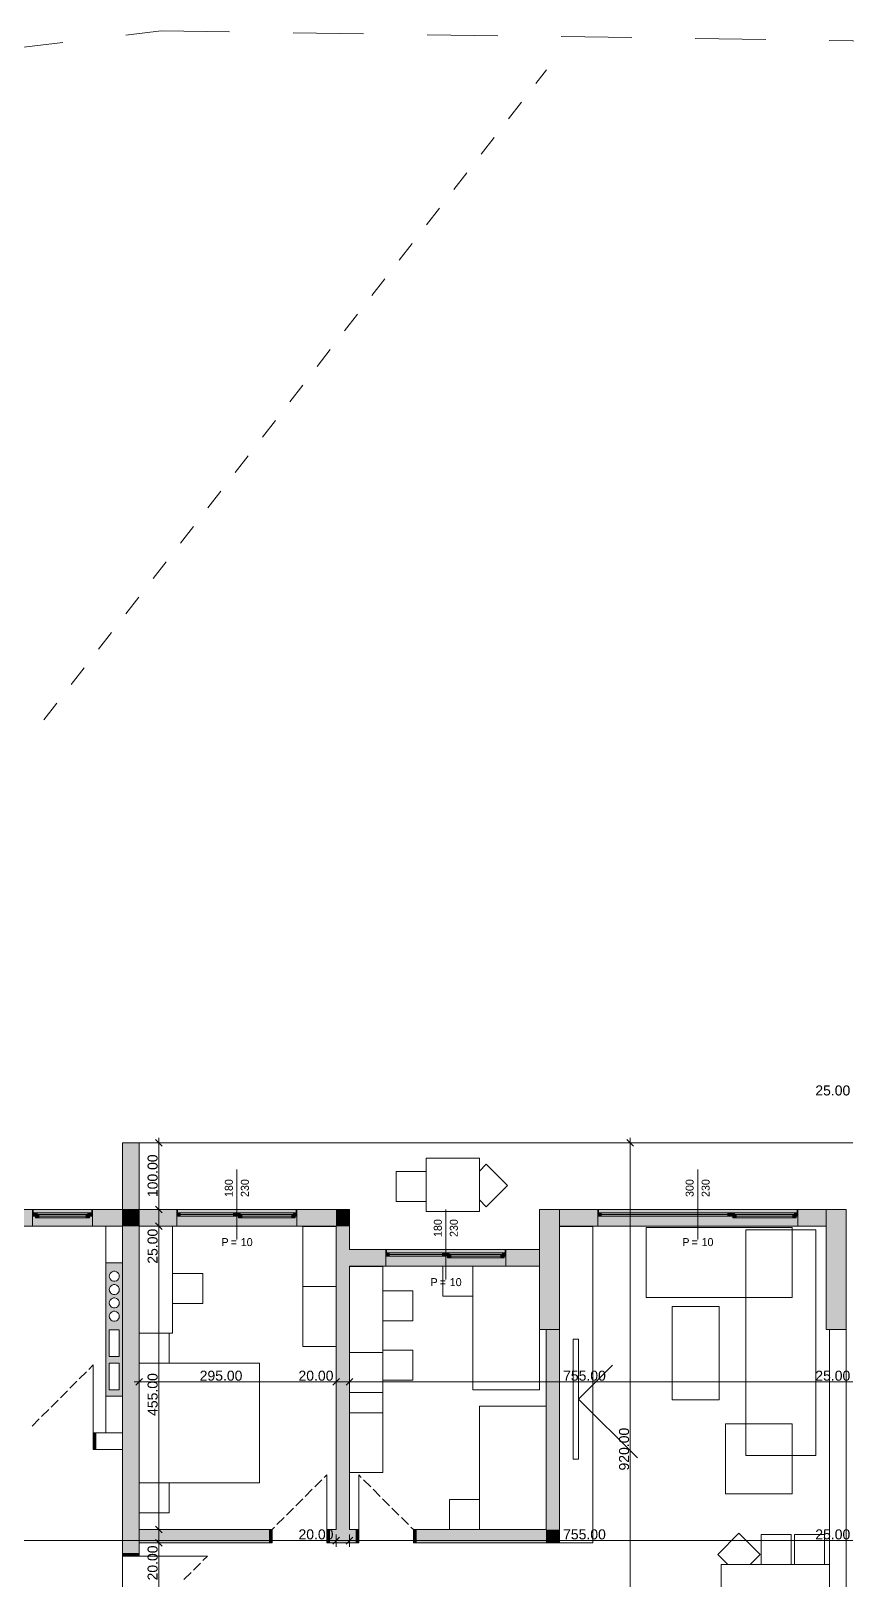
# Model space of a CAD drawing. Header units: millimetres. Extents: x 5493291 to 5652041, y -5155064 to -5098765.
# Drawn here: x 5528229 to 5540467, y -5121997 to -5098765 of the extents above; entities that cross this region are included whole.
import ezdxf

# ---------------------------------------------------------------- set-up
doc = ezdxf.new("R2010")
doc.units = ezdxf.units.MM
doc.header["$MEASUREMENT"] = 0
doc.layers.add('Drawing & Figure', color=7, linetype='Continuous')
for name, color, linetype, lineweight in [('Drawing & Figure_Pen_No__1', 7, 'Continuous', 13), ('Drawing & Figure_Pen_No__101', 252, 'Continuous', 13), ('Drawing & Figure_Pen_No__2', 8, 'Continuous', 13)]:
    doc.layers.add(name, color=color, linetype=linetype, lineweight=lineweight)
for name, color, linetype, lineweight, true_color in [('Drawing & Figure_Pen_No__145', 7, 'Continuous', 13, 0x0077b0), ('Drawing & Figure_Pen_No__181', 7, 'Continuous', 5, 0x282828), ('Drawing & Figure_Pen_No__61', 7, 'Continuous', 13, 0x6a6a6a), ('Drawing & Figure_Pen_No__62', 7, 'Continuous', 13, 0xaaaaaa)]:
    doc.layers.add(name, color=color, linetype=linetype, lineweight=lineweight, true_color=true_color)
doc.styles.add('GENERATED_STYLE_1', font='GIL_____.TTF')
doc.styles.add('GENERATED_STYLE_2', font='arial.ttf')

msp = doc.modelspace()

# ---------------------------------------------------------------- hatches: boundary and pattern name
at = {"layer": 'Drawing & Figure', "linetype": 'Continuous', "lineweight": 0, "true_color": 0x7f7f7f}
for points in [[(5524204, -5116541), (5524204, -5116691), (5528254, -5116691), (5528254, -5116541), (5528254, -5116491), (5528254, -5116441), (5524204, -5116441), (5524204, -5116491)], [(5529154, -5116441), (5529154, -5116491), (5529154, -5116541), (5529154, -5116691), (5529604, -5116691), (5529604, -5116441)], [(5529854, -5116441), (5529604, -5116441), (5529604, -5116691)], [(5529604, -5116691), (5529854, -5116691), (5529854, -5116441)], [(5529854, -5116691), (5529604, -5116691), (5529604, -5121599), (5529854, -5121599)]]:
    msp.add_hatch(color=8, dxfattribs=at).paths.add_polyline_path(points)
at = {"layer": 'Drawing & Figure_Pen_No__1', "linetype": 'Continuous', "lineweight": 0, "true_color": 0xffffff}
for points in [[(5529604, -5115441), (5529604, -5116441), (5529854, -5116441), (5529854, -5115441)], [(5528254, -5116491), (5529154, -5116491), (5529154, -5116441), (5529144, -5116441), (5528264, -5116441), (5528254, -5116441)], [(5528264, -5116441), (5528254, -5116441), (5528254, -5116491), (5528264, -5116491)], [(5529154, -5116491), (5528254, -5116491), (5528254, -5116541), (5528254, -5116691), (5529154, -5116691), (5529154, -5116541)], [(5528254, -5116541), (5528299, -5116541), (5528299, -5116516), (5528324, -5116516), (5528324, -5116491), (5528254, -5116491)], [(5528299, -5116566), (5528349, -5116566), (5528349, -5116516), (5528299, -5116516)], [(5529059, -5116566), (5529059, -5116516), (5529084, -5116516), (5529084, -5116491), (5528324, -5116491), (5528324, -5116516), (5528349, -5116516), (5528349, -5116566)], [(5529059, -5116516), (5528349, -5116516), (5528349, -5116566), (5529059, -5116566)], [(5529109, -5116516), (5529059, -5116516), (5529059, -5116566), (5529109, -5116566)], [(5529154, -5116491), (5529084, -5116491), (5529084, -5116516), (5529109, -5116516), (5529109, -5116541), (5529154, -5116541)], [(5529154, -5116441), (5529144, -5116441), (5529144, -5116491), (5529154, -5116491)], [(5529854, -5116691), (5530418, -5116691), (5530418, -5116541), (5530418, -5116491), (5530418, -5116441), (5529854, -5116441)], [(5530418, -5116491), (5532218, -5116491), (5532218, -5116441), (5532208, -5116441), (5530428, -5116441), (5530418, -5116441)], [(5530428, -5116441), (5530418, -5116441), (5530418, -5116491), (5530428, -5116491)], [(5532218, -5116491), (5530418, -5116491), (5530418, -5116541), (5530418, -5116691), (5532218, -5116691), (5532218, -5116541)], [(5530418, -5116541), (5530468, -5116541), (5530468, -5116491), (5530418, -5116491)], [(5530468, -5116541), (5531268, -5116541), (5531268, -5116491), (5530468, -5116491)], [(5531318, -5116491), (5531268, -5116491), (5531268, -5116541), (5531318, -5116541)], [(5531318, -5116541), (5531343, -5116541), (5531343, -5116516), (5531368, -5116516), (5531368, -5116491), (5531318, -5116491)], [(5531343, -5116566), (5531393, -5116566), (5531393, -5116516), (5531343, -5116516)], [(5532143, -5116566), (5532143, -5116516), (5532168, -5116516), (5532168, -5116491), (5531368, -5116491), (5531368, -5116516), (5531393, -5116516), (5531393, -5116566)], [(5532143, -5116516), (5531393, -5116516), (5531393, -5116566), (5532143, -5116566)], [(5532193, -5116516), (5532143, -5116516), (5532143, -5116566), (5532193, -5116566)], [(5532218, -5116491), (5532168, -5116491), (5532168, -5116516), (5532193, -5116516), (5532193, -5116541), (5532218, -5116541)], [(5532218, -5116441), (5532208, -5116441), (5532208, -5116491), (5532218, -5116491)], [(5532804, -5116441), (5532218, -5116441), (5532218, -5116491), (5532218, -5116541), (5532218, -5116691), (5532804, -5116691)], [(5532804, -5116691), (5533004, -5116691), (5533004, -5116441)], [(5532804, -5116441), (5532804, -5116691), (5533004, -5116441)], [(5536154, -5116691), (5536728, -5116691), (5536728, -5116541), (5536728, -5116491), (5536728, -5116441), (5536154, -5116441)], [(5536728, -5116491), (5539728, -5116491), (5539728, -5116441), (5539718, -5116441), (5536738, -5116441), (5536728, -5116441)], [(5536738, -5116441), (5536728, -5116441), (5536728, -5116491), (5536738, -5116491)], [(5539728, -5116491), (5536728, -5116491), (5536728, -5116541), (5536728, -5116691), (5539728, -5116691), (5539728, -5116541)], [(5536728, -5116541), (5536778, -5116541), (5536778, -5116491), (5536728, -5116491)], [(5536778, -5116541), (5538678, -5116541), (5538678, -5116491), (5536778, -5116491)], [(5538728, -5116491), (5538678, -5116491), (5538678, -5116541), (5538728, -5116541)], [(5538728, -5116541), (5538753, -5116541), (5538753, -5116516), (5538778, -5116516), (5538778, -5116491), (5538728, -5116491)], [(5538753, -5116566), (5538803, -5116566), (5538803, -5116516), (5538753, -5116516)], [(5539653, -5116566), (5539653, -5116516), (5539678, -5116516), (5539678, -5116491), (5538778, -5116491), (5538778, -5116516), (5538803, -5116516), (5538803, -5116566)], [(5539653, -5116516), (5538803, -5116516), (5538803, -5116566), (5539653, -5116566)], [(5539703, -5116516), (5539653, -5116516), (5539653, -5116566), (5539703, -5116566)], [(5539728, -5116491), (5539678, -5116491), (5539678, -5116516), (5539703, -5116516), (5539703, -5116541), (5539728, -5116541)], [(5539728, -5116441), (5539718, -5116441), (5539718, -5116491), (5539728, -5116491)], [(5540154, -5116441), (5539728, -5116441), (5539728, -5116491), (5539728, -5116541), (5539728, -5116691), (5540154, -5116691)], [(5532804, -5116691), (5532804, -5121241), (5533004, -5121241), (5533004, -5116691)], [(5533004, -5117041), (5533004, -5117291), (5533552, -5117291), (5533552, -5117141), (5533552, -5117091), (5533552, -5117041)], [(5533552, -5117091), (5535352, -5117091), (5535352, -5117041), (5535342, -5117041), (5533562, -5117041), (5533552, -5117041)], [(5533562, -5117041), (5533552, -5117041), (5533552, -5117091), (5533562, -5117091)], [(5535352, -5117041), (5535342, -5117041), (5535342, -5117091), (5535352, -5117091)], [(5535352, -5117041), (5535352, -5117091), (5535352, -5117141), (5535352, -5117291), (5535854, -5117291), (5535854, -5117041)], [(5535352, -5117091), (5533552, -5117091), (5533552, -5117141), (5533552, -5117291), (5535352, -5117291), (5535352, -5117141)], [(5533552, -5117141), (5533602, -5117141), (5533602, -5117091), (5533552, -5117091)], [(5533602, -5117141), (5534402, -5117141), (5534402, -5117091), (5533602, -5117091)], [(5534452, -5117091), (5534402, -5117091), (5534402, -5117141), (5534452, -5117141)], [(5534452, -5117141), (5534477, -5117141), (5534477, -5117116), (5534502, -5117116), (5534502, -5117091), (5534452, -5117091)], [(5534477, -5117166), (5534527, -5117166), (5534527, -5117116), (5534477, -5117116)], [(5535277, -5117166), (5535277, -5117116), (5535302, -5117116), (5535302, -5117091), (5534502, -5117091), (5534502, -5117116), (5534527, -5117116), (5534527, -5117166)], [(5535277, -5117116), (5534527, -5117116), (5534527, -5117166), (5535277, -5117166)], [(5535327, -5117116), (5535277, -5117116), (5535277, -5117166), (5535327, -5117166)], [(5535352, -5117091), (5535302, -5117091), (5535302, -5117116), (5535327, -5117116), (5535327, -5117141), (5535352, -5117141)], [(5536154, -5121241), (5536154, -5118241), (5535954, -5118241), (5535954, -5121241)], [(5529204, -5119791), (5529164, -5119791), (5529164, -5120041), (5529204, -5120041)], [(5529854, -5121241), (5529854, -5121441), (5531804, -5121441), (5531804, -5121241)], [(5531804, -5121441), (5531844, -5121441), (5531844, -5121241), (5531804, -5121241)], [(5532704, -5121241), (5532664, -5121241), (5532664, -5121441), (5532704, -5121441)], [(5532704, -5121241), (5532704, -5121441), (5533104, -5121441), (5533104, -5121241)], [(5533104, -5121241), (5533104, -5121441), (5533144, -5121441), (5533144, -5121241)], [(5534004, -5121441), (5534004, -5121241), (5533964, -5121241), (5533964, -5121441)], [(5535954, -5121241), (5534004, -5121241), (5534004, -5121441), (5535954, -5121441)], [(5536154, -5121241), (5535954, -5121241), (5536154, -5121441)], [(5535954, -5121441), (5536154, -5121441), (5535954, -5121241)], [(5529854, -5121599), (5529604, -5121599), (5529604, -5121639), (5529854, -5121639)]]:
    msp.add_hatch(color=7, dxfattribs=at).paths.add_polyline_path(points)
at = {"layer": 'Drawing & Figure_Pen_No__1', "linetype": 'Continuous', "lineweight": 0, "true_color": 0x000000}
for points in [[(5536154, -5116441), (5535854, -5116441), (5535854, -5118241), (5536154, -5118241)], [(5540454, -5116441), (5540154, -5116441), (5540154, -5118241), (5540454, -5118241)]]:
    msp.add_hatch(color=18, dxfattribs=at).paths.add_polyline_path(points)
h = msp.add_hatch(color=18, dxfattribs=at)
h.paths.add_polyline_path([(5529354, -5117241), (5529354, -5119241), (5529604, -5119241), (5529604, -5117241)])
h.paths.add_polyline_path([(5529404, -5119143), (5529404, -5118743), (5529554, -5118743), (5529554, -5119143)], flags=0)
h.paths.add_polyline_path([(5529404, -5118643), (5529404, -5118243), (5529554, -5118243), (5529554, -5118643)], flags=0)
h.paths.add_polyline_path([(5529407, -5117462), (5529404, -5117441), (5529407, -5117420), (5529416, -5117401), (5529430, -5117385), (5529448, -5117373), (5529468, -5117367), (5529489, -5117367), (5529510, -5117373), (5529528, -5117385), (5529542, -5117401), (5529551, -5117420), (5529554, -5117441), (5529551, -5117462), (5529542, -5117482), (5529528, -5117498), (5529510, -5117510), (5529489, -5117516), (5529468, -5117516), (5529448, -5117510), (5529430, -5117498), (5529416, -5117482)], flags=0)
h.paths.add_polyline_path([(5529407, -5118063), (5529404, -5118041), (5529407, -5118020), (5529416, -5118001), (5529430, -5117985), (5529448, -5117973), (5529468, -5117967), (5529489, -5117967), (5529510, -5117973), (5529528, -5117985), (5529542, -5118001), (5529551, -5118020), (5529554, -5118041), (5529551, -5118063), (5529542, -5118082), (5529528, -5118098), (5529510, -5118110), (5529489, -5118116), (5529468, -5118116), (5529448, -5118110), (5529430, -5118098), (5529416, -5118082)], flags=0)
h.paths.add_polyline_path([(5529407, -5117663), (5529404, -5117641), (5529407, -5117620), (5529416, -5117601), (5529430, -5117585), (5529448, -5117573), (5529468, -5117567), (5529489, -5117567), (5529510, -5117573), (5529528, -5117585), (5529542, -5117601), (5529551, -5117620), (5529554, -5117641), (5529551, -5117663), (5529542, -5117682), (5529528, -5117698), (5529510, -5117710), (5529489, -5117716), (5529468, -5117716), (5529448, -5117710), (5529430, -5117698), (5529416, -5117682)], flags=0)
h.paths.add_polyline_path([(5529404, -5117841), (5529407, -5117820), (5529416, -5117801), (5529430, -5117785), (5529448, -5117773), (5529468, -5117767), (5529489, -5117767), (5529510, -5117773), (5529528, -5117785), (5529542, -5117801), (5529551, -5117820), (5529554, -5117841), (5529551, -5117863), (5529542, -5117882), (5529528, -5117898), (5529510, -5117910), (5529489, -5117916), (5529468, -5117916), (5529448, -5117910), (5529430, -5117898), (5529416, -5117882), (5529407, -5117863)], flags=0)

# ---------------------------------------------------------------- linework, layer by layer
at = {"layer": 'Drawing & Figure_Pen_No__1', "color": 7, "linetype": 'Continuous', "lineweight": 13}
for points in [[(5529604, -5115441), (5529854, -5115441)], [(5529604, -5115441), (5529604, -5116441)], [(5540554, -5115441), (5529604, -5115441)], [(5529604, -5115441), (5529604, -5116441)], [(5540554, -5115441), (5529604, -5115441)], [(5529604, -5115441), (5529604, -5116441)], [(5529854, -5116441), (5529854, -5115441)], [(5530241, -5115441), (5530053, -5115441)], [(5530147, -5115441), (5530147, -5115366)], [(5530147, -5116441), (5530147, -5115441)], [(5537311, -5115441), (5537124, -5115441)], [(5537217, -5115441), (5537217, -5115366)], [(5537217, -5124642), (5537217, -5115441)], [(5522753, -5116441), (5529604, -5116441)], [(5529604, -5116441), (5522753, -5116441)], [(5529604, -5116441), (5522753, -5116441)], [(5528254, -5116441), (5524204, -5116441)], [(5528254, -5116441), (5528254, -5116491)], [(5528254, -5116441), (5528254, -5116491)], [(5528254, -5116491), (5528254, -5116541)], [(5528254, -5116541), (5528254, -5116691)], [(5529154, -5116441), (5529154, -5116491)], [(5529154, -5116441), (5529154, -5116491)], [(5529604, -5116441), (5529154, -5116441)], [(5529154, -5116491), (5529154, -5116541)], [(5529154, -5116541), (5529154, -5116691)], [(5529604, -5116441), (5529604, -5128791)], [(5529854, -5116441), (5529604, -5116441)], [(5529854, -5116441), (5529604, -5116441)], [(5529854, -5116691), (5529854, -5116441)], [(5530418, -5116441), (5529854, -5116441)], [(5529854, -5116691), (5529854, -5116441)], [(5530241, -5116441), (5530053, -5116441)], [(5530147, -5116691), (5530147, -5116441)], [(5530418, -5116441), (5530418, -5116491)], [(5530418, -5116441), (5530418, -5116491)], [(5530418, -5116491), (5530418, -5116541)], [(5530418, -5116541), (5530418, -5116691)], [(5532218, -5116441), (5532218, -5116491)], [(5532218, -5116441), (5532218, -5116491)], [(5533004, -5116441), (5532218, -5116441)], [(5532218, -5116491), (5532218, -5116541)], [(5532218, -5116541), (5532218, -5116691)], [(5533004, -5116441), (5533004, -5116691)], [(5536154, -5116441), (5535854, -5116441)], [(5535854, -5116441), (5535854, -5118241)], [(5536728, -5116441), (5536154, -5116441)], [(5536154, -5116441), (5536154, -5116691)], [(5536154, -5118241), (5536154, -5116441)], [(5536728, -5116441), (5536728, -5116491)], [(5536728, -5116441), (5536728, -5116491)], [(5536728, -5116491), (5536728, -5116541)], [(5536728, -5116541), (5536728, -5116691)], [(5539728, -5116441), (5539728, -5116491)], [(5539728, -5116441), (5539728, -5116491)], [(5540154, -5116441), (5539728, -5116441)], [(5539728, -5116491), (5539728, -5116541)], [(5539728, -5116541), (5539728, -5116691)], [(5540154, -5116691), (5540154, -5116441)], [(5540454, -5116441), (5540154, -5116441)], [(5540154, -5116441), (5540154, -5118241)], [(5540454, -5118241), (5540454, -5116441)], [(5524204, -5116691), (5528254, -5116691)], [(5526904, -5116691), (5529604, -5116691)], [(5529154, -5116691), (5529604, -5116691)], [(5529354, -5116691), (5529354, -5117241)], [(5529604, -5116691), (5529604, -5128791)], [(5529604, -5116691), (5529604, -5121599)], [(5529854, -5116691), (5530418, -5116691)], [(5529854, -5121599), (5529854, -5116691)], [(5530241, -5116691), (5530053, -5116691)], [(5530147, -5121241), (5530147, -5116691)], [(5532218, -5116691), (5532804, -5116691)], [(5532804, -5116691), (5532804, -5121241)], [(5533004, -5117041), (5533004, -5116691)], [(5536154, -5116691), (5536728, -5116691)], [(5539728, -5116691), (5540154, -5116691)], [(5533552, -5117041), (5533004, -5117041)], [(5533552, -5117041), (5533552, -5117091)], [(5533552, -5117041), (5533552, -5117091)], [(5535352, -5117041), (5535352, -5117091)], [(5535352, -5117041), (5535352, -5117091)], [(5535854, -5117041), (5535352, -5117041)], [(5535854, -5117291), (5535854, -5117041)], [(5529604, -5117241), (5529354, -5117241)], [(5529354, -5117241), (5529354, -5119241)], [(5529604, -5119241), (5529604, -5117241)], [(5533004, -5121241), (5533004, -5117291)], [(5533004, -5117291), (5533552, -5117291)], [(5533552, -5117091), (5533552, -5117141)], [(5533552, -5117141), (5533552, -5117291)], [(5535352, -5117091), (5535352, -5117141)], [(5535352, -5117141), (5535352, -5117291)], [(5535352, -5117291), (5535854, -5117291)], [(5529407, -5117420), (5529404, -5117441)], [(5529404, -5117441), (5529407, -5117462)], [(5529416, -5117401), (5529407, -5117420)], [(5529407, -5117462), (5529416, -5117482)], [(5529430, -5117385), (5529416, -5117401)], [(5529416, -5117482), (5529430, -5117498)], [(5529448, -5117373), (5529430, -5117385)], [(5529430, -5117498), (5529448, -5117510)], [(5529468, -5117367), (5529448, -5117373)], [(5529448, -5117510), (5529468, -5117516)], [(5529489, -5117367), (5529468, -5117367)], [(5529468, -5117516), (5529489, -5117516)], [(5529510, -5117373), (5529489, -5117367)], [(5529489, -5117516), (5529510, -5117510)], [(5529528, -5117385), (5529510, -5117373)], [(5529510, -5117510), (5529528, -5117498)], [(5529542, -5117401), (5529528, -5117385)], [(5529528, -5117498), (5529542, -5117482)], [(5529551, -5117420), (5529542, -5117401)], [(5529542, -5117482), (5529551, -5117462)], [(5529554, -5117441), (5529551, -5117420)], [(5529551, -5117462), (5529554, -5117441)], [(5529407, -5117620), (5529404, -5117641)], [(5529404, -5117641), (5529407, -5117663)], [(5529416, -5117601), (5529407, -5117620)], [(5529407, -5117663), (5529416, -5117682)], [(5529430, -5117585), (5529416, -5117601)], [(5529416, -5117682), (5529430, -5117698)], [(5529448, -5117573), (5529430, -5117585)], [(5529430, -5117698), (5529448, -5117710)], [(5529468, -5117567), (5529448, -5117573)], [(5529448, -5117710), (5529468, -5117716)], [(5529468, -5117767), (5529448, -5117773)], [(5529489, -5117567), (5529468, -5117567)], [(5529468, -5117716), (5529489, -5117716)], [(5529489, -5117767), (5529468, -5117767)], [(5529510, -5117573), (5529489, -5117567)], [(5529489, -5117716), (5529510, -5117710)], [(5529510, -5117773), (5529489, -5117767)], [(5529528, -5117585), (5529510, -5117573)], [(5529510, -5117710), (5529528, -5117698)], [(5529542, -5117601), (5529528, -5117585)], [(5529528, -5117698), (5529542, -5117682)], [(5529551, -5117620), (5529542, -5117601)], [(5529542, -5117682), (5529551, -5117663)], [(5529554, -5117641), (5529551, -5117620)], [(5529551, -5117663), (5529554, -5117641)], [(5529407, -5117820), (5529404, -5117841)], [(5529404, -5117841), (5529407, -5117863)], [(5529416, -5117801), (5529407, -5117820)], [(5529407, -5117863), (5529416, -5117882)], [(5529416, -5118001), (5529407, -5118020)], [(5529430, -5117785), (5529416, -5117801)], [(5529416, -5117882), (5529430, -5117898)], [(5529430, -5117985), (5529416, -5118001)], [(5529448, -5117773), (5529430, -5117785)], [(5529430, -5117898), (5529448, -5117910)], [(5529448, -5117973), (5529430, -5117985)], [(5529448, -5117910), (5529468, -5117916)], [(5529468, -5117967), (5529448, -5117973)], [(5529468, -5117916), (5529489, -5117916)], [(5529489, -5117967), (5529468, -5117967)], [(5529489, -5117916), (5529510, -5117910)], [(5529510, -5117973), (5529489, -5117967)], [(5529528, -5117785), (5529510, -5117773)], [(5529510, -5117910), (5529528, -5117898)], [(5529528, -5117985), (5529510, -5117973)], [(5529542, -5117801), (5529528, -5117785)], [(5529528, -5117898), (5529542, -5117882)], [(5529542, -5118001), (5529528, -5117985)], [(5529551, -5117820), (5529542, -5117801)], [(5529542, -5117882), (5529551, -5117863)], [(5529551, -5118020), (5529542, -5118001)], [(5529554, -5117841), (5529551, -5117820)], [(5529551, -5117863), (5529554, -5117841)], [(5529407, -5118020), (5529404, -5118041)], [(5529404, -5118041), (5529407, -5118063)], [(5529407, -5118063), (5529416, -5118082)], [(5529416, -5118082), (5529430, -5118098)], [(5529430, -5118098), (5529448, -5118110)], [(5529448, -5118110), (5529468, -5118116)], [(5529468, -5118116), (5529489, -5118116)], [(5529489, -5118116), (5529510, -5118110)], [(5529510, -5118110), (5529528, -5118098)], [(5529528, -5118098), (5529542, -5118082)], [(5529542, -5118082), (5529551, -5118063)], [(5529554, -5118041), (5529551, -5118020)], [(5529551, -5118063), (5529554, -5118041)], [(5529554, -5118243), (5529404, -5118243)], [(5529404, -5118243), (5529404, -5118643)], [(5529554, -5118643), (5529554, -5118243)], [(5535854, -5118241), (5536154, -5118241)], [(5535954, -5118241), (5535954, -5121241)], [(5535954, -5118241), (5536154, -5118241)], [(5536154, -5121241), (5536154, -5118241)], [(5540154, -5118241), (5540454, -5118241)], [(5540454, -5118241), (5540204, -5118241)], [(5540204, -5118241), (5540204, -5123742)], [(5540454, -5123742), (5540454, -5118241)], [(5529404, -5118643), (5529554, -5118643)], [(5529554, -5118743), (5529404, -5118743)], [(5529404, -5118743), (5529404, -5119143)], [(5529554, -5119143), (5529554, -5118743)], [(5529854, -5119121), (5529854, -5118934)], [(5532804, -5119121), (5532804, -5118934)], [(5533004, -5119121), (5533004, -5118934)], [(5529404, -5119143), (5529554, -5119143)], [(5529779, -5119027), (5529854, -5119027)], [(5529854, -5119027), (5532804, -5119027)], [(5532804, -5119027), (5533004, -5119027)], [(5533004, -5119027), (5540554, -5119027)], [(5529354, -5119241), (5529604, -5119241)], [(5529354, -5119241), (5529354, -5119791)], [(5529204, -5119791), (5529226, -5119791)], [(5529204, -5120041), (5529204, -5119791)], [(5529604, -5119791), (5529204, -5119791)], [(5529204, -5120041), (5529204, -5119791)], [(5529204, -5120041), (5529204, -5119791)], [(5529204, -5119791), (5529226, -5119791)], [(5529204, -5119791), (5529226, -5119791)], [(5529604, -5120041), (5529604, -5119791)], [(5529204, -5120041), (5529226, -5120041)], [(5529204, -5120041), (5529604, -5120041)], [(5529204, -5120041), (5529226, -5120041)], [(5529204, -5120041), (5529226, -5120041)], [(5531804, -5121241), (5529854, -5121241)], [(5529854, -5121441), (5529854, -5121241)], [(5530241, -5121241), (5530053, -5121241)], [(5530147, -5121441), (5530147, -5121241)], [(5531804, -5121241), (5531782, -5121241)], [(5531804, -5121241), (5531782, -5121241)], [(5531804, -5121241), (5531782, -5121241)], [(5531804, -5121241), (5531804, -5121441)], [(5531804, -5121241), (5531804, -5121441)], [(5531804, -5121241), (5531804, -5121441)], [(5532704, -5121241), (5532726, -5121241)], [(5532704, -5121241), (5532704, -5121441)], [(5532804, -5121241), (5532704, -5121241)], [(5532704, -5121241), (5532704, -5121441)], [(5532704, -5121241), (5532704, -5121441)], [(5532704, -5121241), (5532726, -5121241)], [(5532704, -5121241), (5532726, -5121241)], [(5533104, -5121241), (5533004, -5121241)], [(5533104, -5121241), (5533082, -5121241)], [(5533104, -5121241), (5533082, -5121241)], [(5533104, -5121241), (5533082, -5121241)], [(5533104, -5121241), (5533104, -5121441)], [(5533104, -5121241), (5533104, -5121441)], [(5533104, -5121241), (5533104, -5121441)], [(5534004, -5121241), (5534026, -5121241)], [(5534004, -5121241), (5534004, -5121441)], [(5535954, -5121241), (5534004, -5121241)], [(5534004, -5121241), (5534004, -5121441)], [(5534004, -5121241), (5534004, -5121441)], [(5534004, -5121241), (5534026, -5121241)], [(5534004, -5121241), (5534026, -5121241)], [(5536154, -5121441), (5536154, -5121241)], [(5522954, -5121407), (5532804, -5121407)], [(5529854, -5121441), (5531804, -5121441)], [(5530241, -5121441), (5530053, -5121441)], [(5530147, -5124642), (5530147, -5121441)], [(5531804, -5121441), (5531782, -5121441)], [(5531804, -5121441), (5531782, -5121441)], [(5531804, -5121441), (5531782, -5121441)], [(5532704, -5121441), (5532726, -5121441)], [(5532704, -5121441), (5533104, -5121441)], [(5532704, -5121441), (5532726, -5121441)], [(5532704, -5121441), (5532726, -5121441)], [(5532804, -5121501), (5532804, -5121314)], [(5532804, -5121407), (5533004, -5121407)], [(5533004, -5121501), (5533004, -5121314)], [(5533004, -5121407), (5540554, -5121407)], [(5533104, -5121441), (5533082, -5121441)], [(5533104, -5121441), (5533082, -5121441)], [(5533104, -5121441), (5533082, -5121441)], [(5534004, -5121441), (5534026, -5121441)], [(5534004, -5121441), (5536154, -5121441)], [(5534004, -5121441), (5534026, -5121441)], [(5534004, -5121441), (5534026, -5121441)], [(5529604, -5121599), (5529604, -5121577)], [(5529604, -5121599), (5529604, -5121577)], [(5529604, -5121599), (5529604, -5121577)], [(5529854, -5121599), (5529604, -5121599)], [(5529854, -5121599), (5529604, -5121599)], [(5529854, -5121599), (5529604, -5121599)], [(5529854, -5121599), (5529854, -5121577)], [(5529854, -5121599), (5529854, -5121577)], [(5529854, -5121599), (5529854, -5121577)]]:
    msp.add_lwpolyline(points, dxfattribs=at)
at = {"layer": 'Drawing & Figure_Pen_No__101', "color": 252, "linetype": 'Continuous', "lineweight": 13}
for points in [[(5534156, -5115671), (5534956, -5115671)], [(5534156, -5116471), (5534156, -5115671)], [(5534956, -5115671), (5534956, -5116471)], [(5533706, -5116321), (5533706, -5115871)], [(5533706, -5115871), (5534156, -5115871)], [(5534156, -5115871), (5534156, -5116321)], [(5534956, -5115864), (5535057, -5115762)], [(5535057, -5115762), (5535375, -5116081)], [(5535375, -5116081), (5535057, -5116399)], [(5534156, -5116321), (5533706, -5116321)], [(5535057, -5116399), (5534956, -5116298)], [(5534956, -5116471), (5534156, -5116471)], [(5530354, -5116691), (5529854, -5116691)], [(5529854, -5116691), (5529854, -5118293)], [(5530354, -5118293), (5530354, -5116691)], [(5532804, -5116693), (5532304, -5116693)], [(5532304, -5116693), (5532304, -5117593)], [(5532804, -5117593), (5532804, -5116693)], [(5536154, -5116693), (5536654, -5116693)], [(5536154, -5121441), (5536154, -5116693)], [(5536654, -5116693), (5536654, -5121441)], [(5539643, -5116710), (5537454, -5116710)], [(5537454, -5116710), (5537454, -5117760)], [(5540001, -5116745), (5538951, -5116745)], [(5538951, -5116745), (5538951, -5120131)], [(5539643, -5117760), (5539643, -5116710)], [(5540001, -5120131), (5540001, -5116745)], [(5533504, -5117293), (5533004, -5117293)], [(5533004, -5117293), (5533004, -5119187)], [(5533504, -5119187), (5533504, -5117293)], [(5534404, -5117741), (5534404, -5117291)], [(5534404, -5117291), (5534854, -5117291)], [(5534854, -5117291), (5534854, -5119143)], [(5535854, -5117291), (5534854, -5117291)], [(5534854, -5117291), (5534854, -5117741)], [(5535854, -5119143), (5535854, -5117291)], [(5530804, -5117398), (5530354, -5117398)], [(5530354, -5117398), (5530354, -5117848)], [(5530804, -5117848), (5530804, -5117398)], [(5532304, -5117593), (5532804, -5117593)], [(5532804, -5117593), (5532304, -5117593)], [(5532304, -5117593), (5532304, -5118493)], [(5532804, -5118493), (5532804, -5117593)], [(5533954, -5117659), (5533504, -5117659)], [(5533504, -5117659), (5533504, -5118109)], [(5533954, -5118109), (5533954, -5117659)], [(5534854, -5117741), (5534404, -5117741)], [(5537454, -5117760), (5539643, -5117760)], [(5530354, -5117848), (5530804, -5117848)], [(5537847, -5117895), (5538547, -5117895)], [(5537847, -5119295), (5537847, -5117895)], [(5538547, -5117895), (5538547, -5119295)], [(5533504, -5118109), (5533954, -5118109)], [(5530304, -5118293), (5529854, -5118293)], [(5529854, -5118293), (5529854, -5118743)], [(5529854, -5118293), (5530354, -5118293)], [(5530304, -5118743), (5530304, -5118293)], [(5536361, -5118383), (5536441, -5118383)], [(5536361, -5120183), (5536361, -5118383)], [(5536441, -5118383), (5536441, -5120183)], [(5532304, -5118493), (5532804, -5118493)], [(5533504, -5118587), (5533004, -5118587)], [(5533004, -5118587), (5533004, -5119488)], [(5533954, -5118551), (5533504, -5118551)], [(5533504, -5118551), (5533504, -5119001)], [(5533504, -5119488), (5533504, -5118587)], [(5533954, -5119001), (5533954, -5118551)], [(5529854, -5118743), (5531654, -5118743)], [(5529854, -5120542), (5529854, -5118743)], [(5529854, -5118743), (5530304, -5118743)], [(5531654, -5118743), (5531654, -5120542)], [(5536441, -5119283), (5536952, -5118773)], [(5533504, -5119001), (5533954, -5119001)], [(5534854, -5119143), (5535854, -5119143)], [(5533004, -5119187), (5533504, -5119187)], [(5534954, -5121241), (5534954, -5119390)], [(5534954, -5119390), (5535954, -5119390)], [(5535954, -5119390), (5535954, -5121241)], [(5536441, -5119283), (5537325, -5120167)], [(5538547, -5119295), (5537847, -5119295)], [(5533004, -5119488), (5533504, -5119488)], [(5533504, -5119488), (5533004, -5119488)], [(5533004, -5119488), (5533004, -5120387)], [(5533504, -5120387), (5533504, -5119488)], [(5539643, -5119654), (5538643, -5119654)], [(5538643, -5119654), (5538643, -5120703)], [(5539643, -5120703), (5539643, -5119654)], [(5536441, -5120183), (5536361, -5120183)], [(5538951, -5120131), (5540001, -5120131)], [(5531654, -5120542), (5529854, -5120542)], [(5530304, -5120542), (5529854, -5120542)], [(5529854, -5120542), (5529854, -5120992)], [(5530304, -5120992), (5530304, -5120542)], [(5533004, -5120387), (5533504, -5120387)], [(5534954, -5120791), (5534504, -5120791)], [(5534504, -5120791), (5534504, -5121241)], [(5534954, -5121241), (5534954, -5120791)], [(5538643, -5120703), (5539643, -5120703)], [(5529854, -5120992), (5530304, -5120992)], [(5534504, -5121241), (5534954, -5121241)], [(5535954, -5121241), (5534954, -5121241)], [(5536654, -5121441), (5536154, -5121441)], [(5538528, -5121613), (5538846, -5121295)], [(5538846, -5121295), (5539165, -5121613)], [(5539179, -5121314), (5539629, -5121314)], [(5539179, -5121764), (5539179, -5121314)], [(5539629, -5121314), (5539629, -5121764)], [(5539679, -5121314), (5540129, -5121314)], [(5539679, -5121764), (5539679, -5121314)], [(5540129, -5121314), (5540129, -5121764)], [(5538679, -5121764), (5538528, -5121613)], [(5539165, -5121613), (5539014, -5121764)], [(5538579, -5122665), (5538579, -5121764)], [(5538579, -5121764), (5540204, -5121764)], [(5539629, -5121764), (5539179, -5121764)], [(5540129, -5121764), (5539679, -5121764)], [(5540204, -5121764), (5540204, -5122665)]]:
    msp.add_lwpolyline(points, dxfattribs=at)
at = {"layer": 'Drawing & Figure_Pen_No__145', "color": 144, "linetype": 'Continuous', "lineweight": 13, "true_color": 0x0077b0}
for points in [[(5530197, -5115491), (5530097, -5115391)], [(5537267, -5115491), (5537167, -5115391)], [(5531318, -5115841), (5531318, -5116891)], [(5538228, -5115841), (5538228, -5116891)], [(5530097, -5116391), (5530197, -5116491)], [(5534452, -5116441), (5534452, -5117491)], [(5530097, -5116641), (5530197, -5116741)], [(5529904, -5118977), (5529804, -5119077)], [(5532854, -5118977), (5532754, -5119077)], [(5533054, -5118977), (5532954, -5119077)], [(5530097, -5121191), (5530197, -5121291)], [(5530097, -5121391), (5530197, -5121491)], [(5532854, -5121357), (5532754, -5121458)], [(5533054, -5121357), (5532954, -5121458)]]:
    msp.add_lwpolyline(points, dxfattribs=at)
at = {"layer": 'Drawing & Figure_Pen_No__181', "color": 250, "linetype": 'Continuous', "lineweight": 5, "true_color": 0x282828}
for points in [[(5528954, -5118981), (5529060, -5118875)], [(5529096, -5118839), (5529164, -5118771)], [(5528671, -5119264), (5528777, -5119158)], [(5528813, -5119122), (5528919, -5119016)], [(5528530, -5119405), (5528636, -5119299)], [(5528247, -5119688), (5528353, -5119582)], [(5528389, -5119547), (5528495, -5119441)], [(5532484, -5120602), (5532590, -5120496)], [(5532625, -5120460), (5532664, -5120421)], [(5533183, -5120460), (5533144, -5120421)], [(5533324, -5120602), (5533218, -5120496)], [(5532201, -5120884), (5532307, -5120778)], [(5532342, -5120743), (5532448, -5120637)], [(5533465, -5120743), (5533359, -5120637)], [(5533607, -5120884), (5533501, -5120778)], [(5532059, -5121026), (5532165, -5120920)], [(5533748, -5121026), (5533642, -5120920)], [(5531844, -5121241), (5531883, -5121203)], [(5531918, -5121167), (5532024, -5121061)], [(5533890, -5121167), (5533784, -5121061)], [(5533964, -5121241), (5533925, -5121203)], [(5530806, -5121707), (5530874, -5121639)], [(5530523, -5121990), (5530629, -5121884)], [(5530664, -5121849), (5530770, -5121743)]]:
    msp.add_lwpolyline(points, dxfattribs=at)
at = {"layer": 'Drawing & Figure_Pen_No__2', "color": 8, "linetype": 'Continuous', "lineweight": 13}
for points in [[(5528254, -5116441), (5529154, -5116441)], [(5528254, -5116491), (5528254, -5116441)], [(5528254, -5116441), (5528264, -5116441)], [(5528254, -5116441), (5528254, -5116491)], [(5528254, -5116441), (5528254, -5116491)], [(5528254, -5116441), (5528254, -5116491)], [(5528264, -5116491), (5528254, -5116491)], [(5528324, -5116491), (5528254, -5116491)], [(5528254, -5116491), (5528254, -5116541)], [(5528254, -5116491), (5528254, -5116541)], [(5528254, -5116541), (5528299, -5116541)], [(5528254, -5116541), (5528254, -5116691)], [(5528264, -5116441), (5529144, -5116441)], [(5528264, -5116441), (5528264, -5116491)], [(5528299, -5116541), (5528299, -5116516)], [(5528299, -5116516), (5528324, -5116516)], [(5528349, -5116516), (5528299, -5116516)], [(5528299, -5116516), (5528299, -5116566)], [(5528299, -5116566), (5528349, -5116566)], [(5528324, -5116516), (5528324, -5116491)], [(5529084, -5116491), (5528324, -5116491)], [(5528349, -5116566), (5528349, -5116516)], [(5529059, -5116516), (5528349, -5116516)], [(5528349, -5116541), (5529059, -5116541)], [(5528349, -5116566), (5529059, -5116566)], [(5528349, -5116566), (5529059, -5116566)], [(5529109, -5116516), (5529059, -5116516)], [(5529059, -5116516), (5529059, -5116566)], [(5529059, -5116566), (5529109, -5116566)], [(5529154, -5116491), (5529084, -5116491)], [(5529084, -5116491), (5529084, -5116516)], [(5529084, -5116516), (5529109, -5116516)], [(5529109, -5116516), (5529109, -5116541)], [(5529109, -5116566), (5529109, -5116516)], [(5529109, -5116541), (5529154, -5116541)], [(5529144, -5116491), (5529144, -5116441)], [(5529144, -5116441), (5529154, -5116441)], [(5529154, -5116491), (5529144, -5116491)], [(5529154, -5116441), (5529154, -5116491)], [(5529154, -5116441), (5529154, -5116491)], [(5529154, -5116441), (5529154, -5116491)], [(5529154, -5116441), (5529154, -5116491)], [(5529154, -5116491), (5529154, -5116541)], [(5529154, -5116491), (5529154, -5116541)], [(5529154, -5116541), (5529154, -5116691)], [(5530418, -5116441), (5532218, -5116441)], [(5530418, -5116491), (5530418, -5116441)], [(5530418, -5116441), (5530428, -5116441)], [(5530418, -5116441), (5530418, -5116491)], [(5530418, -5116441), (5530418, -5116491)], [(5530418, -5116441), (5530418, -5116491)], [(5530428, -5116491), (5530418, -5116491)], [(5530468, -5116491), (5530418, -5116491)], [(5530418, -5116491), (5530418, -5116541)], [(5530418, -5116491), (5530418, -5116541)], [(5530418, -5116541), (5530468, -5116541)], [(5530418, -5116541), (5530418, -5116691)], [(5530428, -5116441), (5532208, -5116441)], [(5530428, -5116441), (5530428, -5116491)], [(5530468, -5116541), (5530468, -5116491)], [(5531268, -5116491), (5530468, -5116491)], [(5530468, -5116516), (5531268, -5116516)], [(5530468, -5116541), (5531268, -5116541)], [(5531318, -5116491), (5531268, -5116491)], [(5531268, -5116491), (5531268, -5116541)], [(5531268, -5116541), (5531318, -5116541)], [(5531368, -5116491), (5531318, -5116491)], [(5531318, -5116541), (5531343, -5116541)], [(5531343, -5116541), (5531343, -5116516)], [(5531343, -5116516), (5531368, -5116516)], [(5531393, -5116516), (5531343, -5116516)], [(5531343, -5116516), (5531343, -5116566)], [(5531343, -5116566), (5531393, -5116566)], [(5531368, -5116516), (5531368, -5116491)], [(5532168, -5116491), (5531368, -5116491)], [(5531393, -5116566), (5531393, -5116516)], [(5532143, -5116516), (5531393, -5116516)], [(5531393, -5116541), (5532143, -5116541)], [(5531393, -5116566), (5532143, -5116566)], [(5531393, -5116566), (5532143, -5116566)], [(5532193, -5116516), (5532143, -5116516)], [(5532143, -5116516), (5532143, -5116566)], [(5532143, -5116566), (5532193, -5116566)], [(5532218, -5116491), (5532168, -5116491)], [(5532168, -5116491), (5532168, -5116516)], [(5532168, -5116516), (5532193, -5116516)], [(5532193, -5116516), (5532193, -5116541)], [(5532193, -5116566), (5532193, -5116516)], [(5532193, -5116541), (5532218, -5116541)], [(5532208, -5116491), (5532208, -5116441)], [(5532208, -5116441), (5532218, -5116441)], [(5532218, -5116491), (5532208, -5116491)], [(5532218, -5116441), (5532218, -5116491)], [(5532218, -5116441), (5532218, -5116491)], [(5532218, -5116441), (5532218, -5116491)], [(5532218, -5116441), (5532218, -5116491)], [(5532218, -5116491), (5532218, -5116541)], [(5532218, -5116491), (5532218, -5116541)], [(5532218, -5116541), (5532218, -5116691)], [(5536728, -5116441), (5539728, -5116441)], [(5536728, -5116491), (5536728, -5116441)], [(5536728, -5116441), (5536738, -5116441)], [(5536728, -5116441), (5536728, -5116491)], [(5536728, -5116441), (5536728, -5116491)], [(5536728, -5116441), (5536728, -5116491)], [(5536738, -5116491), (5536728, -5116491)], [(5536778, -5116491), (5536728, -5116491)], [(5536728, -5116491), (5536728, -5116541)], [(5536728, -5116491), (5536728, -5116541)], [(5536728, -5116541), (5536778, -5116541)], [(5536728, -5116541), (5536728, -5116691)], [(5536738, -5116441), (5539718, -5116441)], [(5536738, -5116441), (5536738, -5116491)], [(5536778, -5116541), (5536778, -5116491)], [(5538678, -5116491), (5536778, -5116491)], [(5536778, -5116516), (5538678, -5116516)], [(5536778, -5116541), (5538678, -5116541)], [(5538728, -5116491), (5538678, -5116491)], [(5538678, -5116491), (5538678, -5116541)], [(5538678, -5116541), (5538728, -5116541)], [(5538778, -5116491), (5538728, -5116491)], [(5538728, -5116541), (5538753, -5116541)], [(5538753, -5116541), (5538753, -5116516)], [(5538753, -5116516), (5538778, -5116516)], [(5538803, -5116516), (5538753, -5116516)], [(5538753, -5116516), (5538753, -5116566)], [(5538753, -5116566), (5538803, -5116566)], [(5538778, -5116516), (5538778, -5116491)], [(5539678, -5116491), (5538778, -5116491)], [(5538803, -5116566), (5538803, -5116516)], [(5539653, -5116516), (5538803, -5116516)], [(5538803, -5116541), (5539653, -5116541)], [(5538803, -5116566), (5539653, -5116566)], [(5538803, -5116566), (5539653, -5116566)], [(5539703, -5116516), (5539653, -5116516)], [(5539653, -5116516), (5539653, -5116566)], [(5539653, -5116566), (5539703, -5116566)], [(5539728, -5116491), (5539678, -5116491)], [(5539678, -5116491), (5539678, -5116516)], [(5539678, -5116516), (5539703, -5116516)], [(5539703, -5116516), (5539703, -5116541)], [(5539703, -5116566), (5539703, -5116516)], [(5539703, -5116541), (5539728, -5116541)], [(5539718, -5116491), (5539718, -5116441)], [(5539718, -5116441), (5539728, -5116441)], [(5539728, -5116491), (5539718, -5116491)], [(5539728, -5116441), (5539728, -5116491)], [(5539728, -5116441), (5539728, -5116491)], [(5539728, -5116441), (5539728, -5116491)], [(5539728, -5116441), (5539728, -5116491)], [(5539728, -5116491), (5539728, -5116541)], [(5539728, -5116491), (5539728, -5116541)], [(5539728, -5116541), (5539728, -5116691)], [(5528254, -5116691), (5529154, -5116691)], [(5530418, -5116691), (5532218, -5116691)], [(5536728, -5116691), (5539728, -5116691)], [(5533552, -5117041), (5535352, -5117041)], [(5533552, -5117091), (5533552, -5117041)], [(5533552, -5117041), (5533562, -5117041)], [(5533552, -5117041), (5533552, -5117091)], [(5533552, -5117041), (5533552, -5117091)], [(5533552, -5117041), (5533552, -5117091)], [(5533562, -5117041), (5535342, -5117041)], [(5533562, -5117041), (5533562, -5117091)], [(5535342, -5117091), (5535342, -5117041)], [(5535342, -5117041), (5535352, -5117041)], [(5535352, -5117041), (5535352, -5117091)], [(5535352, -5117041), (5535352, -5117091)], [(5535352, -5117041), (5535352, -5117091)], [(5535352, -5117041), (5535352, -5117091)], [(5533562, -5117091), (5533552, -5117091)], [(5533602, -5117091), (5533552, -5117091)], [(5533552, -5117091), (5533552, -5117141)], [(5533552, -5117091), (5533552, -5117141)], [(5533552, -5117141), (5533602, -5117141)], [(5533552, -5117141), (5533552, -5117291)], [(5533552, -5117291), (5535352, -5117291)], [(5533602, -5117141), (5533602, -5117091)], [(5534402, -5117091), (5533602, -5117091)], [(5533602, -5117116), (5534402, -5117116)], [(5533602, -5117141), (5534402, -5117141)], [(5534452, -5117091), (5534402, -5117091)], [(5534402, -5117091), (5534402, -5117141)], [(5534402, -5117141), (5534452, -5117141)], [(5534502, -5117091), (5534452, -5117091)], [(5534452, -5117141), (5534477, -5117141)], [(5534477, -5117141), (5534477, -5117116)], [(5534477, -5117116), (5534502, -5117116)], [(5534527, -5117116), (5534477, -5117116)], [(5534477, -5117116), (5534477, -5117166)], [(5534477, -5117166), (5534527, -5117166)], [(5534502, -5117116), (5534502, -5117091)], [(5535302, -5117091), (5534502, -5117091)], [(5534527, -5117166), (5534527, -5117116)], [(5535277, -5117116), (5534527, -5117116)], [(5534527, -5117141), (5535277, -5117141)], [(5534527, -5117166), (5535277, -5117166)], [(5534527, -5117166), (5535277, -5117166)], [(5535327, -5117116), (5535277, -5117116)], [(5535277, -5117116), (5535277, -5117166)], [(5535277, -5117166), (5535327, -5117166)], [(5535352, -5117091), (5535302, -5117091)], [(5535302, -5117091), (5535302, -5117116)], [(5535302, -5117116), (5535327, -5117116)], [(5535327, -5117116), (5535327, -5117141)], [(5535327, -5117166), (5535327, -5117116)], [(5535327, -5117141), (5535352, -5117141)], [(5535352, -5117091), (5535342, -5117091)], [(5535352, -5117091), (5535352, -5117141)], [(5535352, -5117091), (5535352, -5117141)], [(5535352, -5117141), (5535352, -5117291)]]:
    msp.add_lwpolyline(points, dxfattribs=at)
at = {"layer": 'Drawing & Figure_Pen_No__61', "color": 251, "linetype": 'Continuous', "lineweight": 13, "true_color": 0x6a6a6a}
for points in [[(5529164, -5119791), (5529164, -5118771)], [(5529204, -5119791), (5529164, -5119791)], [(5529164, -5119791), (5529164, -5120041)], [(5529204, -5120041), (5529204, -5119791)], [(5529164, -5120041), (5529204, -5120041)], [(5532664, -5121241), (5532664, -5120421)], [(5533144, -5121241), (5533144, -5120421)], [(5531844, -5121241), (5531804, -5121241)], [(5531804, -5121241), (5531804, -5121441)], [(5531844, -5121441), (5531844, -5121241)], [(5532704, -5121241), (5532664, -5121241)], [(5532664, -5121241), (5532664, -5121441)], [(5532704, -5121441), (5532704, -5121241)], [(5533104, -5121241), (5533144, -5121241)], [(5533104, -5121441), (5533104, -5121241)], [(5533144, -5121241), (5533144, -5121441)], [(5533964, -5121441), (5533964, -5121241)], [(5533964, -5121241), (5534004, -5121241)], [(5534004, -5121241), (5534004, -5121441)], [(5531804, -5121441), (5531844, -5121441)], [(5532664, -5121441), (5532704, -5121441)], [(5533144, -5121441), (5533104, -5121441)], [(5534004, -5121441), (5533964, -5121441)], [(5529604, -5121639), (5529604, -5121599)], [(5529604, -5121599), (5529854, -5121599)], [(5529854, -5121639), (5529604, -5121639)], [(5529854, -5121599), (5529854, -5121639)], [(5529854, -5121639), (5530874, -5121639)]]:
    msp.add_lwpolyline(points, dxfattribs=at)
at = {"layer": 'Drawing & Figure_Pen_No__62', "color": 253, "linetype": 'Continuous', "lineweight": 13, "true_color": 0xaaaaaa}
for points in [[(5528707, -5098940), (5527655, -5099064)], [(5530183, -5098765), (5529651, -5098828)], [(5531208, -5098780), (5530183, -5098765)], [(5533218, -5098808), (5532159, -5098793)], [(5535228, -5098837), (5534169, -5098822)], [(5537238, -5098865), (5536179, -5098850)], [(5539248, -5098893), (5538189, -5098878)], [(5541257, -5098922), (5540198, -5098907)], [(5535962, -5099347), (5535802, -5099554)], [(5535586, -5099833), (5535392, -5100084)], [(5535176, -5100363), (5534982, -5100614)], [(5534766, -5100893), (5534572, -5101144)], [(5534356, -5101424), (5534162, -5101675)], [(5533946, -5101954), (5533752, -5102205)], [(5533536, -5102484), (5533342, -5102735)], [(5533126, -5103014), (5532932, -5103265)], [(5532716, -5103545), (5532522, -5103796)], [(5532306, -5104075), (5532112, -5104326)], [(5531896, -5104605), (5531702, -5104856)], [(5531486, -5105135), (5531292, -5105387)], [(5531076, -5105666), (5530882, -5105917)], [(5530666, -5106196), (5530472, -5106447)], [(5530256, -5106726), (5530062, -5106977)], [(5529846, -5107256), (5529652, -5107508)], [(5529436, -5107787), (5529242, -5108038)], [(5529026, -5108317), (5528832, -5108568)], [(5528616, -5108847), (5528422, -5109098)]]:
    msp.add_lwpolyline(points, dxfattribs=at)

# ---------------------------------------------------------------- texts
at = {"layer": 'Drawing & Figure_Pen_No__1', "color": 7, "linetype": 'Continuous', "lineweight": 13, "attachment_point": 7}
for s, insert, char_height, style in [('\\A1;{\\pql;\\fArial|b0|i0|c0|p0;\\W1.000000;25.00}', (5539991, -5114732), 150, 'GENERATED_STYLE_2'), ('\\A1;{\\pql;\\fGill Sans MT|b0|i0|c0|p0;\\W1.000000;P}', (5531086, -5116990), 120, 'GENERATED_STYLE_1'), ('\\A1;{\\pql;\\fGill Sans MT|b0|i0|c0|p0;\\W1.000000; }', (5531175, -5116990), 120, 'GENERATED_STYLE_1'), ('\\A1;{\\pql;\\fGill Sans MT|b0|i0|c0|p0;\\W1.000000;=}', (5531224, -5116990), 120, 'GENERATED_STYLE_1'), ('\\A1;{\\pql;\\fGill Sans MT|b0|i0|c0|p0;\\W1.000000; }', (5531326, -5116990), 120, 'GENERATED_STYLE_1'), ('\\A1;{\\pql;\\fGill Sans MT|b0|i0|c0|p0;\\W1.000000;10}', (5531375, -5116991), 120, 'GENERATED_STYLE_1'), ('\\A1;{\\pql;\\fGill Sans MT|b0|i0|c0|p0;\\W1.000000;P}', (5537997, -5116990), 120, 'GENERATED_STYLE_1'), ('\\A1;{\\pql;\\fGill Sans MT|b0|i0|c0|p0;\\W1.000000; }', (5538085, -5116990), 120, 'GENERATED_STYLE_1'), ('\\A1;{\\pql;\\fGill Sans MT|b0|i0|c0|p0;\\W1.000000;=}', (5538134, -5116990), 120, 'GENERATED_STYLE_1'), ('\\A1;{\\pql;\\fGill Sans MT|b0|i0|c0|p0;\\W1.000000; }', (5538236, -5116990), 120, 'GENERATED_STYLE_1'), ('\\A1;{\\pql;\\fGill Sans MT|b0|i0|c0|p0;\\W1.000000;10}', (5538285, -5116991), 120, 'GENERATED_STYLE_1'), ('\\A1;{\\pql;\\fGill Sans MT|b0|i0|c0|p0;\\W1.000000;P}', (5534221, -5117590), 120, 'GENERATED_STYLE_1'), ('\\A1;{\\pql;\\fGill Sans MT|b0|i0|c0|p0;\\W1.000000;=}', (5534358, -5117590), 120, 'GENERATED_STYLE_1'), ('\\A1;{\\pql;\\fGill Sans MT|b0|i0|c0|p0;\\W1.000000;10}', (5534509, -5117591), 120, 'GENERATED_STYLE_1'), ('\\A1;{\\pql;\\fGill Sans MT|b0|i0|c0|p0;\\W1.000000; }', (5534309, -5117590), 120, 'GENERATED_STYLE_1'), ('\\A1;{\\pql;\\fGill Sans MT|b0|i0|c0|p0;\\W1.000000; }', (5534460, -5117590), 120, 'GENERATED_STYLE_1'), ('\\A1;{\\pql;\\fArial|b0|i0|c0|p0;\\W1.000000;295.00}', (5530759, -5119010), 150, 'GENERATED_STYLE_2'), ('\\A1;{\\pql;\\fArial|b0|i0|c0|p0;\\W1.000000;20.00}', (5532241, -5119010), 150, 'GENERATED_STYLE_2'), ('\\A1;{\\pql;\\fArial|b0|i0|c0|p0;\\W1.000000;755.00}', (5536209, -5119010), 150, 'GENERATED_STYLE_2'), ('\\A1;{\\pql;\\fArial|b0|i0|c0|p0;\\W1.000000;25.00}', (5539991, -5119010), 150, 'GENERATED_STYLE_2'), ('\\A1;{\\pql;\\fArial|b0|i0|c0|p0;\\W1.000000;20.00}', (5532241, -5121390), 150, 'GENERATED_STYLE_2'), ('\\A1;{\\pql;\\fArial|b0|i0|c0|p0;\\W1.000000;755.00}', (5536209, -5121390), 150, 'GENERATED_STYLE_2'), ('\\A1;{\\pql;\\fArial|b0|i0|c0|p0;\\W1.000000;25.00}', (5539991, -5121390), 150, 'GENERATED_STYLE_2')]:
    msp.add_mtext(s, dxfattribs=dict(at, insert=insert, char_height=char_height, style=style))
at = {"layer": 'Drawing & Figure_Pen_No__1', "color": 7, "linetype": 'Continuous', "lineweight": 13, "attachment_point": 7, "rotation": 90}
for s, insert, char_height, style in [('\\A1;{\\pql;\\fArial|b0|i0|c0|p0;\\W1.000000;100.00}', (5530130, -5116255), 150, 'GENERATED_STYLE_2'), ('\\A1;{\\pql;\\fGill Sans MT|b0|i0|c0|p0;\\W1.000000;180}', (5531258, -5116253), 120, 'GENERATED_STYLE_1'), ('\\A1;{\\pql;\\fGill Sans MT|b0|i0|c0|p0;\\W1.000000;230}', (5531498, -5116253), 120, 'GENERATED_STYLE_1'), ('\\A1;{\\pql;\\fGill Sans MT|b0|i0|c0|p0;\\W1.000000;300}', (5538168, -5116253), 120, 'GENERATED_STYLE_1'), ('\\A1;{\\pql;\\fGill Sans MT|b0|i0|c0|p0;\\W1.000000;230}', (5538408, -5116253), 120, 'GENERATED_STYLE_1'), ('\\A1;{\\pql;\\fGill Sans MT|b0|i0|c0|p0;\\W1.000000;180}', (5534392, -5116853), 120, 'GENERATED_STYLE_1'), ('\\A1;{\\pql;\\fGill Sans MT|b0|i0|c0|p0;\\W1.000000;230}', (5534632, -5116853), 120, 'GENERATED_STYLE_1'), ('\\A1;{\\pql;\\fArial|b0|i0|c0|p0;\\W1.000000;25.00}', (5530130, -5117254), 150, 'GENERATED_STYLE_2'), ('\\A1;{\\pql;\\fArial|b0|i0|c0|p0;\\W1.000000;455.00}', (5530130, -5119536), 150, 'GENERATED_STYLE_2'), ('\\A1;{\\pql;\\fArial|b0|i0|c0|p0;\\W1.000000;920.00}', (5537200, -5120355), 150, 'GENERATED_STYLE_2'), ('\\A1;{\\pql;\\fArial|b0|i0|c0|p0;\\W1.000000;20.00}', (5530130, -5122004), 150, 'GENERATED_STYLE_2')]:
    msp.add_mtext(s, dxfattribs=dict(at, insert=insert, char_height=char_height, style=style))

doc.saveas('drawing.dxf')
